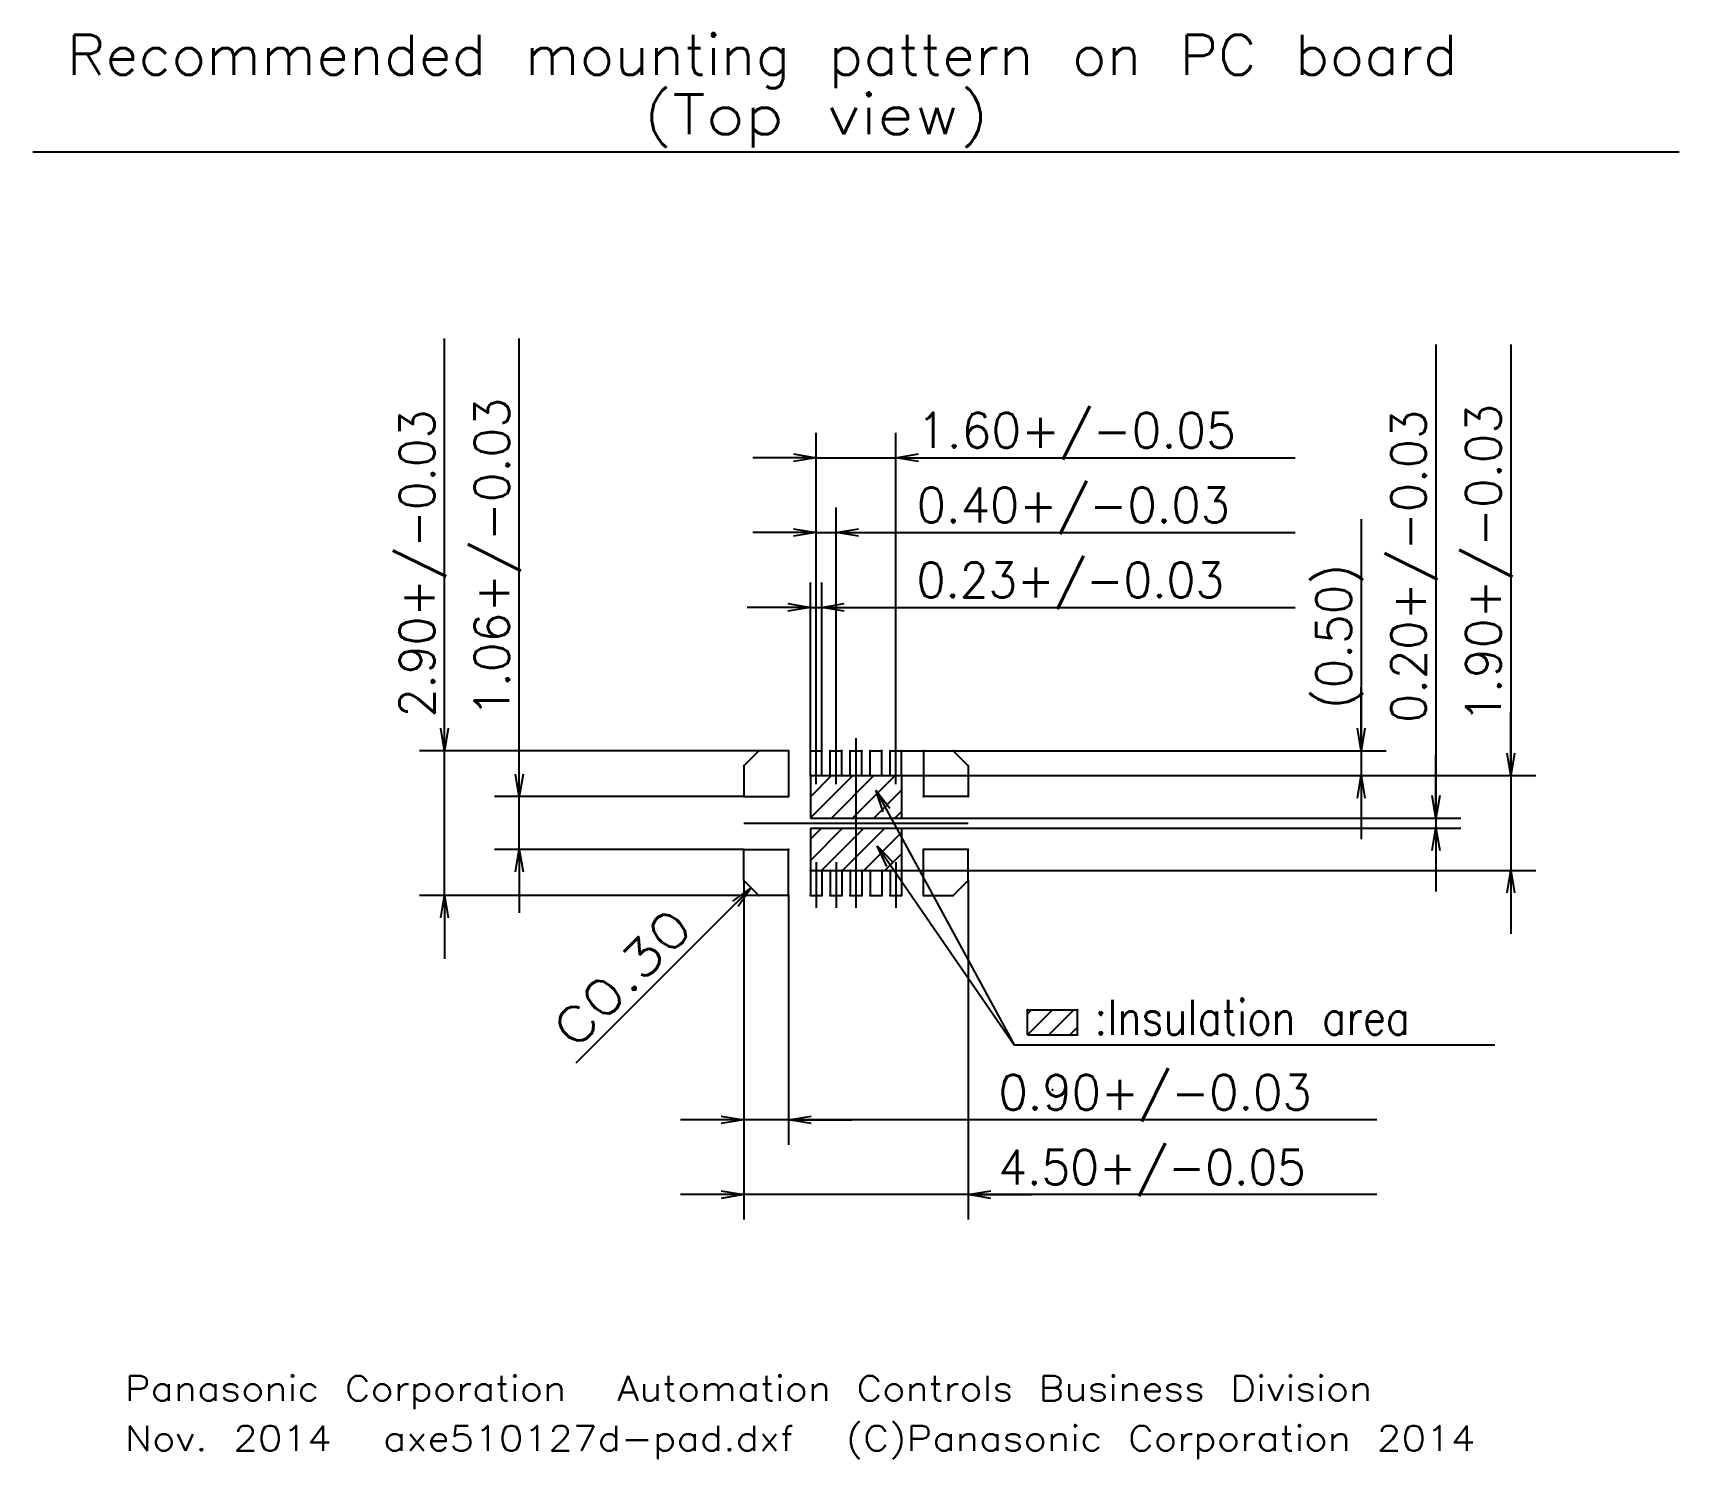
# Model space of a CAD drawing. Extents: x -16.5 to 16.5, y -12.7 to 15.8.
import ezdxf
from ezdxf.enums import TextEntityAlignment as Align

# ---------------------------------------------------------------- set-up
doc = ezdxf.new("R2010")
doc.units = 0
doc.linetypes.add('CENTER', pattern=[50.8, 31.75, -6.35, 6.35, -6.35])
doc.layers.get('0').update_dxf_attribs({"linetype": 'CONTINUOUS'})
doc.layers.get('DEFPOINTS').update_dxf_attribs({"linetype": 'CONTINUOUS'})
doc.layers.add('LY_1', color=7, linetype='CONTINUOUS')
doc.styles.add('MX_DIMTXSTY_2', font='txt.shx', dxfattribs={"width": 1.25, "bigfont": 'extfont.shx'})
doc.styles.add('MX_DIMTXSTY_3', font='txt.shx', dxfattribs={"width": 1.4, "bigfont": 'extfont.shx'})
doc.styles.add('MX_NOTE_STANDARD', font='txt.shx', dxfattribs={"bigfont": 'extfont.shx'})
doc.dimstyles.new('MXDIMSTYLE', dxfattribs={"dimtxt": 2.54, "dimasz": 2.5, "dimexe": 1.2, "dimexo": 0, "dimgap": 0.2, "dimtad": 1, "dimblk1": 'OPEN30', "dimblk2": 'OPEN30', "dimsah": 1, "dimcen": 2.5, "dimazin": 3, "dimtfac": 1, "dimtmove": 0, "dimatfit": 3})

# ---------------------------------------------------------------- blocks, each defined once
blk = doc.blocks.new('_OPEN')
at = {"color": 0, "linetype": 'BYBLOCK'}
for p, q in [((-1, 0.166667), (0, 0)), ((0, 0), (-1, -0.166667)), ((0, 0), (-1, 0))]:
    blk.add_line(p, q, dxfattribs=at)
blk = doc.blocks.new('*X7')
at = {"color": 0, "linetype": 'CONTINUOUS'}
for p, q in [((0, 0), (0.5, 0.5)), ((0, 0.424264), (0.075736, 0.5)), ((0.424264, 0), (0.924264, 0.5)), ((0.848528, 0), (1, 0.151472))]:
    blk.add_line(p, q, dxfattribs=at)
blk = doc.blocks.new('MS_2')
at = {"color": 110, "linetype": 'CONTINUOUS'}
for p, q in [((0, 0), (0, 0.5)), ((0, 0.5), (1, 0.5)), ((1, 0), (1, 0.5)), ((0, 0), (1, 0))]:
    blk.add_line(p, q, dxfattribs=at)
at = {"color": 170, "linetype": 'CONTINUOUS'}
for p in [(0, 0.5), (1, 0.5), (1, 0), (0.5, -1.1)]:
    blk.add_point(p, dxfattribs=at)
at = {"color": 52, "linetype": 'BYBLOCK'}
blk.add_blockref('*X7', (0, 0), dxfattribs=at)
blk = doc.blocks.new('*D9')
at = {"color": 51, "linetype": 'CONTINUOUS'}
for p, q in [((13.125927, 9.591836), (13.125927, 0.95)), ((13.125927, 0.95), (13.125927, 2.22)), ((0.915, 0.95), (13.625927, 0.95)), ((13.125927, 0.95), (13.125927, -0.95)), ((0.915, -0.95), (13.625927, -0.95)), ((13.125927, -0.95), (13.125927, -2.22))]:
    blk.add_line(p, q, dxfattribs=at)
at = {"layer": 'DEFPOINTS', "color": 0, "linetype": 'CONTINUOUS'}
for p in [(0.915, 0.95), (0.915, -0.95), (13.125927, -0.95)]:
    blk.add_point(p, dxfattribs=at)
at = {"color": 51, "linetype": 'CONTINUOUS', "xscale": 0.45, "yscale": 0.45, "zscale": 0.45}
for p, rotation in [((13.125927, 0.95), 270), ((13.125927, -0.95), 90)]:
    blk.add_blockref('_OPEN', p, dxfattribs=dict(at, rotation=rotation))
at = {"color": 51, "linetype": 'CONTINUOUS', "style": 'MX_DIMTXSTY_2', "width": 0.996226}
blk.add_text('1.90+/-0.03', height=0.7, rotation=90, dxfattribs=at).set_placement((12.575927, 2.008061), align=Align.MIDDLE_LEFT)
blk = doc.blocks.new('*D10')
at = {"color": 51, "linetype": 'CONTINUOUS'}
for p, q in [((11.625927, 9.591835), (11.625927, 0.1)), ((11.625927, 0.1), (11.625927, 1.37)), ((0.915, 0.1), (12.125927, 0.1)), ((11.625927, 0.1), (11.625927, -0.1)), ((0.915, -0.1), (12.125927, -0.1)), ((11.625927, -0.1), (11.625927, -1.37))]:
    blk.add_line(p, q, dxfattribs=at)
at = {"layer": 'DEFPOINTS', "color": 0, "linetype": 'CONTINUOUS'}
for p in [(0.915, 0.1), (0.915, -0.1), (11.625927, -0.1)]:
    blk.add_point(p, dxfattribs=at)
at = {"color": 51, "linetype": 'CONTINUOUS', "xscale": 0.45, "yscale": 0.45, "zscale": 0.45}
for p, rotation in [((11.625927, 0.1), 270), ((11.625927, -0.1), 90)]:
    blk.add_blockref('_OPEN', p, dxfattribs=dict(at, rotation=rotation))
at = {"color": 51, "linetype": 'CONTINUOUS', "style": 'MX_DIMTXSTY_2', "width": 0.977778}
blk.add_text('0.20+/-0.03', height=0.7, rotation=90, dxfattribs=at).set_placement((11.075927, 2.005909), align=Align.MIDDLE_LEFT)
blk = doc.blocks.new('*D11')
at = {"color": 51, "linetype": 'CONTINUOUS'}
for p, q in [((10.125927, 6.091835), (10.125927, 1.45)), ((10.125927, 1.45), (10.125927, 2.72)), ((0.915, 1.45), (10.625927, 1.45)), ((10.125927, 1.45), (10.125927, 0.95)), ((0.915, 0.95), (10.625927, 0.95)), ((10.125927, 0.95), (10.125927, -0.32))]:
    blk.add_line(p, q, dxfattribs=at)
at = {"layer": 'DEFPOINTS', "color": 0, "linetype": 'CONTINUOUS'}
for p in [(0.915, 1.45), (0.915, 0.95), (10.125927, 0.95)]:
    blk.add_point(p, dxfattribs=at)
at = {"color": 51, "linetype": 'CONTINUOUS', "xscale": 0.45, "yscale": 0.45, "zscale": 0.45}
for p, rotation in [((10.125927, 1.45), 270), ((10.125927, 0.95), 90)]:
    blk.add_blockref('_OPEN', p, dxfattribs=dict(at, rotation=rotation))
at = {"color": 51, "linetype": 'CONTINUOUS', "style": 'MX_DIMTXSTY_3', "width": 0.989011}
blk.add_text('(0.50)', height=0.7, rotation=90, dxfattribs=at).set_placement((9.575927, 2.284143), align=Align.MIDDLE_LEFT)
blk = doc.blocks.new('*D12')
at = {"color": 51, "linetype": 'CONTINUOUS'}
for p, q in [((-8.25, 1.45), (-8.25, 9.709175)), ((-8.25, 1.45), (-8.25, 2.72)), ((-1.95, 1.45), (-8.75, 1.45)), ((-8.25, -1.45), (-8.25, 1.45)), ((-1.95, -1.45), (-8.75, -1.45)), ((-8.25, -1.45), (-8.25, -2.72))]:
    blk.add_line(p, q, dxfattribs=at)
at = {"layer": 'DEFPOINTS', "color": 0, "linetype": 'CONTINUOUS'}
for p in [(-8.25, 1.45), (-1.95, 1.45), (-1.95, -1.45)]:
    blk.add_point(p, dxfattribs=at)
at = {"color": 51, "linetype": 'CONTINUOUS', "xscale": 0.45, "yscale": 0.45, "zscale": 0.45}
for p, rotation in [((-8.25, 1.45), 270), ((-8.25, -1.45), 90)]:
    blk.add_blockref('_OPEN', p, dxfattribs=dict(at, rotation=rotation))
at = {"color": 51, "linetype": 'CONTINUOUS', "style": 'MX_DIMTXSTY_2', "width": 0.96}
blk.add_text('2.90+/-0.03', height=0.7, rotation=90, dxfattribs=at).set_placement((-8.8, 2.121175), align=Align.MIDDLE_LEFT)
blk = doc.blocks.new('*D13')
at = {"color": 51, "linetype": 'CONTINUOUS'}
for p, q in [((-6.75, 0.53), (-6.75, 9.709175)), ((-6.75, 0.53), (-6.75, 1.8)), ((-2.25, 0.53), (-7.25, 0.53)), ((-6.75, -0.53), (-6.75, 0.53)), ((-2.25, -0.53), (-7.25, -0.53)), ((-6.75, -0.53), (-6.75, -1.8))]:
    blk.add_line(p, q, dxfattribs=at)
at = {"layer": 'DEFPOINTS', "color": 0, "linetype": 'CONTINUOUS'}
for p in [(-6.75, 0.53), (-2.25, 0.53), (-2.25, -0.53)]:
    blk.add_point(p, dxfattribs=at)
at = {"color": 51, "linetype": 'CONTINUOUS', "xscale": 0.45, "yscale": 0.45, "zscale": 0.45}
for p, rotation in [((-6.75, 0.53), 270), ((-6.75, -0.53), 90)]:
    blk.add_blockref('_OPEN', p, dxfattribs=dict(at, rotation=rotation))
at = {"color": 51, "linetype": 'CONTINUOUS', "style": 'MX_DIMTXSTY_2', "width": 0.996226}
blk.add_text('1.06+/-0.03', height=0.7, rotation=90, dxfattribs=at).set_placement((-7.3, 2.125401), align=Align.MIDDLE_LEFT)
blk = doc.blocks.new('*D14')
at = {"color": 51, "linetype": 'CONTINUOUS'}
for p, q in [((-2.25, -1.15), (-2.25, -6.445764)), ((-1.35, -1.45), (-1.35, -6.445764)), ((-2.25, -5.945764), (-3.52, -5.945764)), ((-1.35, -5.945764), (-2.25, -5.945764)), ((10.44341, -5.945764), (-1.35, -5.945764)), ((-1.35, -5.945764), (-0.08, -5.945764))]:
    blk.add_line(p, q, dxfattribs=at)
at = {"layer": 'DEFPOINTS', "color": 0, "linetype": 'CONTINUOUS'}
for p in [(-2.25, -1.15), (-1.35, -1.45), (-2.25, -5.945764)]:
    blk.add_point(p, dxfattribs=at)
at = {"color": 51, "linetype": 'CONTINUOUS', "xscale": 0.45, "yscale": 0.45, "zscale": 0.45}
blk.add_blockref('_OPEN', (-2.25, -5.945764), dxfattribs=at)
at = {"color": 51, "linetype": 'CONTINUOUS', "xscale": 0.45, "yscale": 0.45, "zscale": 0.45, "rotation": 180}
blk.add_blockref('_OPEN', (-1.35, -5.945764), dxfattribs=at)
at = {"color": 51, "linetype": 'CONTINUOUS', "style": 'MX_DIMTXSTY_2', "width": 0.977778}
blk.add_text('0.90+/-0.03', height=0.7, dxfattribs=at).set_placement((2.857484, -5.395764), align=Align.MIDDLE_LEFT)
blk = doc.blocks.new('*D15')
at = {"color": 51, "linetype": 'CONTINUOUS'}
for p, q in [((-2.25, -1.15), (-2.25, -7.945764)), ((2.25, -1.15), (2.25, -7.945764)), ((-2.25, -7.445764), (-3.52, -7.445764)), ((2.25, -7.445764), (-2.25, -7.445764)), ((10.44341, -7.445764), (2.25, -7.445764)), ((2.25, -7.445764), (3.52, -7.445764))]:
    blk.add_line(p, q, dxfattribs=at)
at = {"layer": 'DEFPOINTS', "color": 0, "linetype": 'CONTINUOUS'}
for p in [(-2.25, -1.15), (2.25, -1.15), (-2.25, -7.445764)]:
    blk.add_point(p, dxfattribs=at)
at = {"color": 51, "linetype": 'CONTINUOUS', "xscale": 0.45, "yscale": 0.45, "zscale": 0.45}
blk.add_blockref('_OPEN', (-2.25, -7.445764), dxfattribs=at)
at = {"color": 51, "linetype": 'CONTINUOUS', "xscale": 0.45, "yscale": 0.45, "zscale": 0.45, "rotation": 180}
blk.add_blockref('_OPEN', (2.25, -7.445764), dxfattribs=at)
at = {"color": 51, "linetype": 'CONTINUOUS', "style": 'MX_DIMTXSTY_2', "width": 0.96}
blk.add_text('4.50+/-0.05', height=0.7, dxfattribs=at).set_placement((2.85541, -6.895764), align=Align.MIDDLE_LEFT)
blk = doc.blocks.new('*D16')
at = {"color": 51, "linetype": 'CONTINUOUS'}
for p, q in [((-0.8, 1.7), (-0.8, 7.822047)), ((0.8, 1.7), (0.8, 7.822047)), ((-0.8, 7.322047), (-2.07, 7.322047)), ((-0.8, 7.322047), (0.8, 7.322047)), ((0.8, 7.322047), (8.804494, 7.322047)), ((0.8, 7.322047), (2.07, 7.322047))]:
    blk.add_line(p, q, dxfattribs=at)
at = {"layer": 'DEFPOINTS', "color": 0, "linetype": 'CONTINUOUS'}
for p in [(0.8, 7.322047), (-0.8, 1.7), (0.8, 1.7)]:
    blk.add_point(p, dxfattribs=at)
at = {"color": 51, "linetype": 'CONTINUOUS', "xscale": 0.45, "yscale": 0.45, "zscale": 0.45}
blk.add_blockref('_OPEN', (-0.8, 7.322047), dxfattribs=at)
at = {"color": 51, "linetype": 'CONTINUOUS', "xscale": 0.45, "yscale": 0.45, "zscale": 0.45, "rotation": 180}
blk.add_blockref('_OPEN', (0.8, 7.322047), dxfattribs=at)
at = {"color": 51, "linetype": 'CONTINUOUS', "style": 'MX_DIMTXSTY_2', "width": 0.996226}
blk.add_text('1.60+/-0.05', height=0.7, dxfattribs=at).set_placement((1.22072, 7.872047), align=Align.MIDDLE_LEFT)
blk = doc.blocks.new('*D17')
at = {"color": 51, "linetype": 'CONTINUOUS'}
for p, q in [((-0.8, 1.7), (-0.8, 6.322047)), ((-0.4, 1.7), (-0.4, 6.322047)), ((-0.8, 5.822047), (-2.07, 5.822047)), ((-0.8, 5.822047), (-0.4, 5.822047)), ((-0.4, 5.822047), (8.804494, 5.822047)), ((-0.4, 5.822047), (0.87, 5.822047))]:
    blk.add_line(p, q, dxfattribs=at)
at = {"layer": 'DEFPOINTS', "color": 0, "linetype": 'CONTINUOUS'}
for p in [(-0.4, 5.822047), (-0.8, 1.7), (-0.4, 1.7)]:
    blk.add_point(p, dxfattribs=at)
at = {"color": 51, "linetype": 'CONTINUOUS', "xscale": 0.45, "yscale": 0.45, "zscale": 0.45}
blk.add_blockref('_OPEN', (-0.8, 5.822047), dxfattribs=at)
at = {"color": 51, "linetype": 'CONTINUOUS', "xscale": 0.45, "yscale": 0.45, "zscale": 0.45, "rotation": 180}
blk.add_blockref('_OPEN', (-0.4, 5.822047), dxfattribs=at)
at = {"color": 51, "linetype": 'CONTINUOUS', "style": 'MX_DIMTXSTY_2', "width": 0.977778}
blk.add_text('0.40+/-0.03', height=0.7, dxfattribs=at).set_placement((1.218568, 6.372047), align=Align.MIDDLE_LEFT)
blk = doc.blocks.new('*X5')
at = {"color": 0, "linetype": 'CONTINUOUS'}
for p, q in [((0, -1.697056), (0.647056, -1.05)), ((0, -1.272792), (0.222792, -1.05)), ((0.22132, -1.9), (1.07132, -1.05)), ((0.645584, -1.9), (1.495584, -1.05)), ((1.069848, -1.9), (1.83, -1.139848)), ((1.494113, -1.9), (1.83, -1.564113))]:
    blk.add_line(p, q, dxfattribs=at)
blk = doc.blocks.new('*X6')
at = {"color": 0, "linetype": 'CONTINUOUS'}
for p, q in [((0, -0.848528), (0.848528, 0)), ((0, -0.424264), (0.424264, 0)), ((0.422792, -0.85), (1.272792, 0)), ((0.847056, -0.85), (1.697056, 0)), ((1.27132, -0.85), (1.83, -0.29132)), ((1.695584, -0.85), (1.83, -0.715584))]:
    blk.add_line(p, q, dxfattribs=at)
blk = doc.blocks.new('MS_1')
at = {"color": 110, "linetype": 'CONTINUOUS'}
for p, q in [((0, 0), (1.83, 0)), ((0, 0), (0, -0.85)), ((1.83, 0), (1.83, -0.85)), ((0, -0.85), (1.83, -0.85)), ((0, -1.05), (0, -1.9)), ((0, -1.05), (1.83, -1.05)), ((1.83, -1.05), (1.83, -1.9)), ((0, -1.9), (1.83, -1.9))]:
    blk.add_line(p, q, dxfattribs=at)
at = {"color": 52, "linetype": 'BYBLOCK'}
for name in ['*X6', '*X5']:
    blk.add_blockref(name, (0, 0), dxfattribs=at)
blk = doc.blocks.new('*D18')
at = {"color": 51, "linetype": 'CONTINUOUS'}
for p, q in [((-0.915, 1.45), (-0.915, 4.822047)), ((-0.685, 1.45), (-0.685, 4.822047)), ((-0.915, 4.322047), (-2.185, 4.322047)), ((-0.915, 4.322047), (-0.685, 4.322047)), ((-0.685, 4.322047), (8.804494, 4.322047)), ((-0.685, 4.322047), (0.585, 4.322047))]:
    blk.add_line(p, q, dxfattribs=at)
at = {"layer": 'DEFPOINTS', "color": 0, "linetype": 'CONTINUOUS'}
for p in [(-0.685, 4.322047), (-0.915, 1.45), (-0.685, 1.45)]:
    blk.add_point(p, dxfattribs=at)
at = {"color": 51, "linetype": 'CONTINUOUS', "xscale": 0.45, "yscale": 0.45, "zscale": 0.45}
blk.add_blockref('_OPEN', (-0.915, 4.322047), dxfattribs=at)
at = {"color": 51, "linetype": 'CONTINUOUS', "xscale": 0.45, "yscale": 0.45, "zscale": 0.45, "rotation": 180}
blk.add_blockref('_OPEN', (-0.685, 4.322047), dxfattribs=at)
at = {"color": 51, "linetype": 'CONTINUOUS', "style": 'MX_DIMTXSTY_2', "width": 0.96}
blk.add_text('0.23+/-0.03', height=0.7, dxfattribs=at).set_placement((1.216494, 4.872047), align=Align.MIDDLE_LEFT)
blk = doc.blocks.new('MS_3')
at = {"color": 3, "linetype": 'CONTINUOUS'}
for p, q in [((-0.2, 1.45), (-0.5, 1.15)), ((0.4, 1.45), (-0.2, 1.45)), ((0.4, 1.45), (0.4, 0.53)), ((-0.5, 1.15), (-0.5, 0.53)), ((-0.5, 0.53), (0.4, 0.53)), ((-0.5, -0.53), (0.4, -0.53)), ((-0.5, -1.15), (-0.5, -0.53)), ((0.4, -1.45), (0.4, -0.53)), ((-0.5, -1.15), (-0.2, -1.45)), ((0.4, -1.45), (-0.2, -1.45))]:
    blk.add_line(p, q, dxfattribs=at)
at = {"color": 170, "linetype": 'CONTINUOUS'}
for p in [(-0.2, 1.45), (0.4, 1.45), (-0.5, 1.15), (-0.5, 0.53), (0.4, 0.53), (-0.5, -0.53), (0.4, -0.53), (-0.5, -1.15), (-0.2, -1.45), (0.4, -1.45)]:
    blk.add_point(p, dxfattribs=at)
blk = doc.blocks.new('MS_4')
at = {"color": 3, "linetype": 'CONTINUOUS'}
for p, q in [((-0.115, 1.45), (0.115, 1.45)), ((-0.115, 0.95), (-0.115, 1.45)), ((0.115, 0.95), (0.115, 1.45)), ((-0.115, 0.95), (0.115, 0.95)), ((-0.115, -0.95), (0.115, -0.95)), ((-0.115, -0.95), (-0.115, -1.45)), ((0.115, -0.95), (0.115, -1.45)), ((-0.115, -1.45), (0.115, -1.45))]:
    blk.add_line(p, q, dxfattribs=at)
at = {"color": 170, "linetype": 'CONTINUOUS'}
for p in [(-0.115, 1.45), (0.115, 1.45), (-0.115, 0.95), (0.115, 0.95), (-0.115, -0.95), (0.115, -0.95), (-0.115, -1.45), (0.115, -1.45)]:
    blk.add_point(p, dxfattribs=at)

msp = doc.modelspace()

# ---------------------------------------------------------------- linework, layer by layer
at = {"layer": 'LY_1', "color": 52, "linetype": 'CONTINUOUS'}
for p, q in [((-16.5, 13.448653), (16.5, 13.448653)), ((3.1682, -4.445764), (12.805469, -4.445764))]:
    msp.add_line(p, q, dxfattribs=at)
at = {"layer": 'LY_1', "color": 52, "linetype": 'CENTER'}
for p, q in [((-0.8, 0.780507), (-0.8, 1.7)), ((-0.4, 0.780507), (-0.4, 1.7)), ((0, -1.7), (0, 1.7)), ((0.8, 0.780507), (0.8, 1.7)), ((-2.25, 0), (2.25, 0)), ((-0.8, -0.780507), (-0.8, -1.7)), ((-0.4, -0.780507), (-0.4, -1.7)), ((0.8, -0.780507), (0.8, -1.7))]:
    msp.add_line(p, q, dxfattribs=at)
at = {"layer": 'LY_1', "color": 42, "linetype": 'CONTINUOUS'}
msp.add_line((2.25, -1.15), (1.95, -1.45), dxfattribs=at)
at = {"layer": 'LY_1', "color": 52, "linetype": 'CONTINUOUS'}
for points in [[(0.398067, 0.658461), (3.1682, -4.445764)], [(0.42258, -0.454408), (3.1682, -4.445764)], [(-2.1, -1.3), (-5.614746, -4.814746)]]:
    msp.add_lwpolyline(points, dxfattribs=at)

# ---------------------------------------------------------------- block references
at = {"layer": 'LY_1', "color": 52, "linetype": 'BYBLOCK'}
for name, p in [('MS_3', (-1.75, 0)), ('MS_4', (-0.8, 0)), ('MS_4', (-0.4, 0)), ('MS_4', (0, 0)), ('MS_4', (0.4, 0)), ('MS_4', (0.8, 0)), ('MS_1', (-0.915, 0.95)), ('MS_2', (3.440133, -4.244676))]:
    msp.add_blockref(name, p, dxfattribs=at)
at = {"layer": 'LY_1', "color": 52, "linetype": 'BYBLOCK', "yscale": -1, "rotation": 180}
msp.add_blockref('MS_3', (1.75, 0), dxfattribs=at)
at = {"layer": 'LY_1', "color": 52, "linetype": 'CONTINUOUS', "xscale": 0.45, "yscale": 0.45, "zscale": 0.45}
for p, rotation in [((0.398067, 0.658461), 118.489282), ((0.42258, -0.454408), 124.523747), ((-2.1, -1.3), 45)]:
    msp.add_blockref('_OPEN', p, dxfattribs=dict(at, rotation=rotation))

# ---------------------------------------------------------------- texts
at = {"layer": 'LY_1', "color": 230, "linetype": 'CONTINUOUS', "style": 'MX_NOTE_STANDARD'}
for s, height, width, p in [('Recommended mounting pattern on PC board', 0.8, 1.071429, (-15.817749, 15.395917)), ('(Top view)', 0.8, 1.209677, (-4.258379, 14.202992)), (':Insulation area', 0.7, 0.850762, (4.781688, -3.893144)), ('Panasonic Corporation  Automation Controls Business Division', 0.5, 1.14431, (-14.655752, -11.328824)), ('Nov. 2014  axe510127d-pad.dxf  (C)Panasonic Corporation 2014', 0.5, 1.153107, (-14.655019, -12.328824))]:
    msp.add_text(s, height=height, dxfattribs=dict(at, width=width)).set_placement(p, align=Align.MIDDLE_LEFT)
at = {"layer": 'LY_1', "color": 230, "linetype": 'CONTINUOUS', "style": 'MX_NOTE_STANDARD', "width": 1.25}
msp.add_text('C0.30', height=0.7, rotation=45, dxfattribs=at).set_placement((-5.890629, -4.31046), align=Align.MIDDLE_LEFT)

# ---------------------------------------------------------------- dimensions: what is measured, and where the dimension line sits
at = {"layer": 'LY_1', "color": 51, "linetype": 'CONTINUOUS'}
for base, p1, p2, text, override, picture, middle in [((-8.25, 1.45), (-1.95, -1.45), (-1.95, 1.45), '<>+/-0.03', {"dimtxt": 0.7, "dimasz": 0.45, "dimexe": 0.5, "dimzin": 0, "dimblk1": 'OPEN', "dimblk2": 'OPEN'}, '*D12', (-8.25, 5.859175)), ((-6.75, 0.53), (-2.25, -0.53), (-2.25, 0.53), '<>+/-0.03', {"dimtxt": 0.7, "dimasz": 0.45, "dimexe": 0.5, "dimblk1": 'OPEN', "dimblk2": 'OPEN', "dimtzin": 8}, '*D13', (-6.75, 5.859175)), ((13.125927, -0.95), (0.915, 0.95), (0.915, -0.95), '<>+/-0.03', {"dimtxt": 0.7, "dimasz": 0.45, "dimexe": 0.5, "dimzin": 0, "dimblk1": 'OPEN', "dimblk2": 'OPEN'}, '*D9', (13.125927, 5.741835)), ((11.625927, -0.1), (0.915, 0.1), (0.915, -0.1), '<>+/-0.03', {"dimtxt": 0.7, "dimasz": 0.45, "dimexe": 0.5, "dimzin": 0, "dimblk1": 'OPEN', "dimblk2": 'OPEN'}, '*D10', (11.625927, 5.741835)), ((10.125927, 0.95), (0.915, 1.45), (0.915, 0.95), '(<>)', {"dimtxt": 0.7, "dimasz": 0.45, "dimexe": 0.5, "dimzin": 0, "dimblk1": 'OPEN', "dimblk2": 'OPEN'}, '*D11', (10.125927, 3.991835))]:
    dim = msp.add_linear_dim(base=base, p1=p1, p2=p2, angle=90, text=text, dimstyle='MXDIMSTYLE', override=override, dxfattribs=at)
    dim.commit()
    dim.dimension.update_dxf_attribs({"geometry": picture, "text_midpoint": middle, "dimtype": 128})
for base, p1, p2, text, override, picture, middle in [((0.8, 7.322047), (-0.8, 1.7), (0.8, 1.7), '<>+/-0.05', {"dimtxt": 0.7, "dimasz": 0.45, "dimexe": 0.5, "dimzin": 0, "dimblk1": 'OPEN', "dimblk2": 'OPEN'}, '*D16', (4.954494, 7.322047)), ((-0.4, 5.822047), (-0.8, 1.7), (-0.4, 1.7), '<>+/-0.03', {"dimtxt": 0.7, "dimasz": 0.45, "dimexe": 0.5, "dimzin": 0, "dimblk1": 'OPEN', "dimblk2": 'OPEN'}, '*D17', (4.954494, 5.822047)), ((-0.685, 4.322047), (-0.915, 1.45), (-0.685, 1.45), '<>+/-0.03', {"dimtxt": 0.7, "dimasz": 0.45, "dimexe": 0.5, "dimblk1": 'OPEN', "dimblk2": 'OPEN', "dimtzin": 8}, '*D18', (4.954494, 4.322047)), ((-2.25, -5.945764), (-1.35, -1.45), (-2.25, -1.15), '<>+/-0.03', {"dimtxt": 0.7, "dimasz": 0.45, "dimexe": 0.5, "dimzin": 0, "dimblk1": 'OPEN', "dimblk2": 'OPEN'}, '*D14', (6.59341, -5.945764)), ((-2.25, -7.445764), (2.25, -1.15), (-2.25, -1.15), '<>+/-0.05', {"dimtxt": 0.7, "dimasz": 0.45, "dimexe": 0.5, "dimzin": 0, "dimblk1": 'OPEN', "dimblk2": 'OPEN'}, '*D15', (6.59341, -7.445764))]:
    dim = msp.add_linear_dim(base=base, p1=p1, p2=p2, text=text, dimstyle='MXDIMSTYLE', override=override, dxfattribs=at)
    dim.commit()
    dim.dimension.update_dxf_attribs({"geometry": picture, "text_midpoint": middle, "dimtype": 128})

doc.saveas('drawing.dxf')
